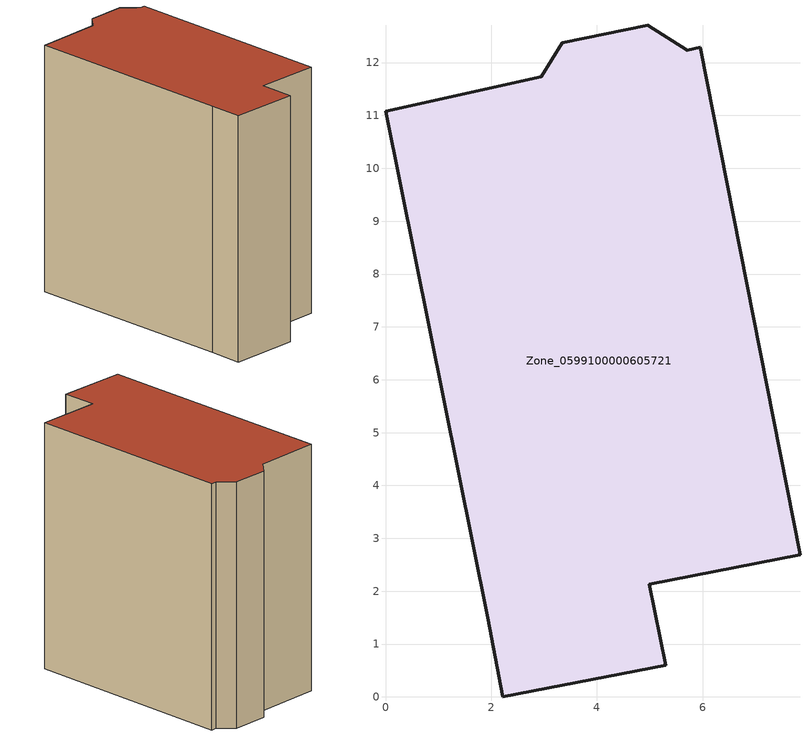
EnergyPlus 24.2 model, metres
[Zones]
Zone_0599100000605721
 floor ground (C_G): 0,11.08 2.95,11.73 3.34,12.37 4.96,12.71 5.71,12.23 5.95,12.29 7.84,2.69 4.99,2.13 5.3,0.6 2.22,0 1.93,1.5 z0
 wall outside (C_F): 2.22,0 5.3,0.6 4.99,2.13 7.84,2.69 5.95,12.29 5.71,12.23 4.96,12.71 3.34,12.37 2.95,11.73 0,11.08 1.93,1.5 2.22,0 z0:11.18
 roof outside (C_R): 2.95,11.73 0,11.08 1.93,1.5 2.22,0 5.3,0.6 4.99,2.13 7.84,2.69 5.95,12.29 5.71,12.23 4.96,12.71 3.34,12.37 z11.18
[BUILDING]
Pand.0599100000605721: North Axis=0; Terrain=City; Loads Convergence Tolerance Value=0.04; Temperature Convergence Tolerance Value=0.4; Solar Distribution=FullExterior; Maximum Number of Warmup Days=25; Minimum Number of Warmup Days=1
[Site:Location]
Rotterdam.The.Hague.AP_ZH_NLD Design_Conditions: Latitude=51.96; Longitude=4.45; Time Zone=1; Elevation=-4.5
[SITE:GROUNDTEMPERATURE:BUILDINGSURFACE]
18, 18, 18, 18, 18, 18, 18, 18, 18, 18, 18, 18
[MATERIAL] Thermal Absorptance=0.9; Solar Absorptance=0.7; Visible Absorptance=0.7
Name | Roughness | Thickness | Conductivity | Density | Specific Heat
G.TI.1946 | MediumSmooth | 0.15 | 1 | 540 | 1210
F.TI.1946 | Rough | 0.3 | 0.857143 | 1920 | 840
R.TI.1946 | MediumRough | 0.2 | 0.1 | 1500 | 1000
[CONSTRUCTION]
C_G: G.TI.1946
C_F: F.TI.1946
C_R: R.TI.1946
[ZONE]
Zone_0599100000605721: Type=1; Multiplier=1; Ceiling Height=Autocalculate; Volume=Autocalculate; Floor Area=autocalculate; Part of Total Floor Area=Yes
[ZONEINFILTRATION:DESIGNFLOWRATE]
Infil_Zone_0599100000605721: Zone or ZoneList or Space or SpaceList=Zone_0599100000605721; Schedule=AlwaysOn; Design Flow Rate Calculation Method=Flow/Area; Flow Rate per Floor Area=0.003; Constant Term Coefficient=1; Temperature Term Coefficient=0; Velocity Term Coefficient=0; Velocity Squared Term Coefficient=0
[HVACTEMPLATE:ZONE:IDEALLOADSAIRSYSTEM]
Zone_0599100000605721: Maximum Heating Supply Air Temperature=50; Minimum Cooling Supply Air Temperature=13; Maximum Heating Supply Air Humidity Ratio=0.0156; Minimum Cooling Supply Air Humidity Ratio=0.0077; Heating Limit=NoLimit; Cooling Limit=NoLimit; Dehumidification Control Type=ConstantSensibleHeatRatio; Cooling Sensible Heat Ratio=0.7; Dehumidification Setpoint=60; Humidification Control Type=None; Humidification Setpoint=30; Outdoor Air Method=None; Outdoor Air Flow Rate per Person=0.00944; Outdoor Air Flow Rate per Zone Floor Area=0; Outdoor Air Flow Rate per Zone=0; Demand Controlled Ventilation Type=None; Outdoor Air Economizer Type=NoEconomizer; Heat Recovery Type=None; Sensible Heat Recovery Effectiveness=0.7; Latent Heat Recovery Effectiveness=0.65
[ZONECONTROL:THERMOSTAT]
ThermostatControl_Zone_0599100000605721: Zone or ZoneList=Zone_0599100000605721; Control Type Schedule=DualSetpointControlType; Control 1=Thermostat_Zone_0599100000605721; Temperature Difference Between Cutout And Setpoint=0
[THERMOSTATSETPOINT:DUALSETPOINT]
Thermostat_Zone_0599100000605721: Heating Setpoint Temperature Schedule=HeatingSetpoint_Zone_0599100000605721; Cooling Setpoint Temperature Schedule=CoolingSetpoint_Zone_0599100000605721
[SCHEDULE:COMPACT]
HeatingSetpoint_Zone_0599100000605721: Through: 12/31, For: AllDays, Until: 24:00, 21
CoolingSetpoint_Zone_0599100000605721: Through: 12/31, For: AllDays, Until: 24:00, 24
DualSetpointControlType: Through: 12/31, For: AllDays, Until: 24:00, 4
AlwaysOn: Through: 12/31, For: AllDays, Until: 24:00, 1
